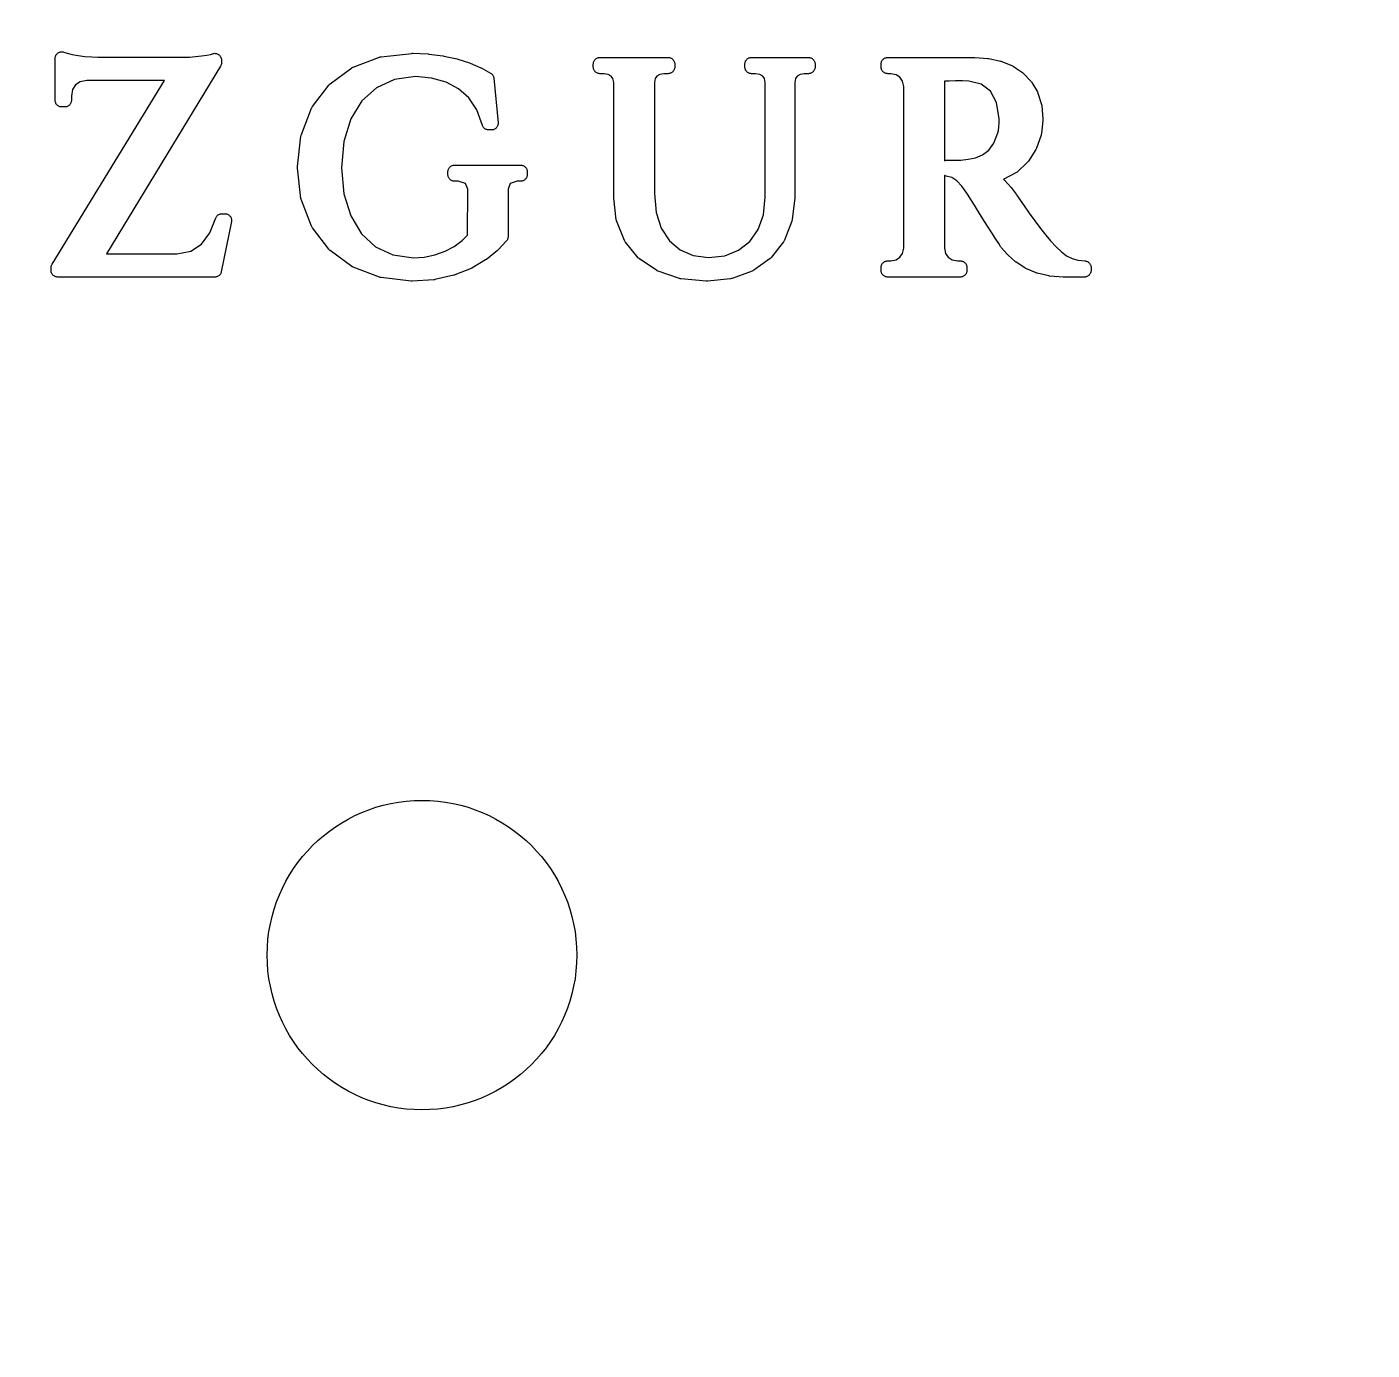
# Model space of a CAD drawing. Header units: millimetres. Extents: x -14.2 to 14.2, y -14.2 to 14.2.
# Drawn here: x -2.68 to 6.44, y -2.68 to 6.3 of the extents above; entities that cross this region are included whole.
import ezdxf

# ---------------------------------------------------------------- set-up
doc = ezdxf.new("R2010")
doc.units = ezdxf.units.MM
doc.layers.add('ALTIN', color=2, linetype='Continuous')
doc.layers.add('KESIM', color=1, linetype='Continuous')

msp = doc.modelspace()

# ---------------------------------------------------------------- linework, layer by layer
at = {"layer": 'ALTIN'}
for points in [[(-2.4997, 4.6102), (-2.5029, 4.6132), (-2.5059, 4.6165), (-2.5085, 4.62), (-2.5108, 4.6238), (-2.5127, 4.6278), (-2.5142, 4.6319), (-2.5153, 4.6362), (-2.5159, 4.6406), (-2.5161, 4.645), (-2.5161, 4.6631), (-2.5159, 4.6672), (-2.5154, 4.6713), (-2.5144, 4.6753), (-2.5132, 4.6792), (-2.5115, 4.683), (-2.5095, 4.6866), (-1.7473, 5.9341), (-2.2725, 5.9341), (-2.3177, 5.9249), (-2.3495, 5.9036), (-2.3701, 5.8723), (-2.378, 5.827), (-2.378, 5.7991), (-2.3782, 5.7947), (-2.3789, 5.7903), (-2.3799, 5.786), (-2.3814, 5.7818), (-2.3833, 5.7779), (-2.3856, 5.7741), (-2.3882, 5.7705), (-2.3912, 5.7672), (-2.3945, 5.7643), (-2.398, 5.7616), (-2.4018, 5.7594), (-2.4058, 5.7575), (-2.4099, 5.756), (-2.4142, 5.7549), (-2.4186, 5.7543), (-2.423, 5.7541), (-2.443, 5.7541), (-2.4474, 5.7543), (-2.4518, 5.7549), (-2.4561, 5.756), (-2.4602, 5.7575), (-2.4642, 5.7594), (-2.468, 5.7616), (-2.4715, 5.7643), (-2.4748, 5.7672), (-2.4778, 5.7705), (-2.4804, 5.7741), (-2.4827, 5.7779), (-2.4846, 5.7818), (-2.4861, 5.786), (-2.4871, 5.7903), (-2.4878, 5.7947), (-2.488, 5.7991), (-2.488, 6.0831), (-2.4878, 6.0876), (-2.4871, 6.092), (-2.486, 6.0963), (-2.4845, 6.1005), (-2.4826, 6.1045), (-2.4803, 6.1083), (-2.4776, 6.1119), (-2.4746, 6.1152), (-2.4713, 6.1181), (-2.4677, 6.1208), (-2.4638, 6.123), (-2.4598, 6.1249), (-2.4556, 6.1263), (-2.4512, 6.1274), (-2.4468, 6.128), (-2.4424, 6.1281), (-2.4379, 6.1278), (-2.4335, 6.1271), (-2.4292, 6.126), (-2.4059, 6.1184), (-2.3733, 6.111), (-2.3319, 6.1039), (-2.2859, 6.0975), (-2.2403, 6.0933), (-2.1985, 6.0919), (-1.6176, 6.0919), (-1.5779, 6.0929), (-1.536, 6.0958), (-1.4952, 6.1001), (-1.4599, 6.1053), (-1.4349, 6.1104), (-1.42, 6.1156), (-1.4157, 6.1169), (-1.4113, 6.1177), (-1.4068, 6.1181), (-1.4023, 6.118), (-1.3978, 6.1175), (-1.3934, 6.1165), (-1.3891, 6.1151), (-1.3849, 6.1133), (-1.381, 6.1111), (-1.3773, 6.1085), (-1.3739, 6.1055), (-1.3708, 6.1022), (-1.3681, 6.0986), (-1.3657, 6.0948), (-1.3638, 6.0907), (-1.3622, 6.0865), (-1.3611, 6.0821), (-1.3604, 6.0776), (-1.3602, 6.0731), (-1.3602, 6.055), (-1.3604, 6.0509), (-1.3609, 6.0469), (-1.3619, 6.0429), (-1.3631, 6.039), (-1.3648, 6.0352), (-1.3667, 6.0317), (-2.1398, 4.7581), (-1.6632, 4.7581), (-1.5685, 4.775), (-1.4956, 4.8232), (-1.4386, 4.8992), (-1.399, 5.0013), (-1.3972, 5.0054), (-1.3949, 5.0093), (-1.3923, 5.0129), (-1.3894, 5.0163), (-1.3861, 5.0194), (-1.3825, 5.0221), (-1.3787, 5.0245), (-1.3746, 5.0264), (-1.3704, 5.028), (-1.366, 5.0291), (-1.3616, 5.0298), (-1.3571, 5.03), (-1.3371, 5.03), (-1.3326, 5.0298), (-1.3283, 5.0291), (-1.324, 5.0281), (-1.3198, 5.0266), (-1.3158, 5.0247), (-1.312, 5.0224), (-1.3085, 5.0198), (-1.3052, 5.0168), (-1.3023, 5.0135), (-1.2996, 5.01), (-1.2974, 5.0062), (-1.2955, 5.0022), (-1.294, 4.998), (-1.2929, 4.9937), (-1.2923, 4.9894), (-1.2921, 4.9849), (-1.2923, 4.9805), (-1.2929, 4.9762), (-1.3611, 4.6362), (-1.3621, 4.6319), (-1.3636, 4.6277), (-1.3655, 4.6237), (-1.3678, 4.62), (-1.3704, 4.6164), (-1.3734, 4.6132), (-1.3767, 4.6102), (-1.3802, 4.6076), (-1.384, 4.6053), (-1.388, 4.6034), (-1.3921, 4.6019), (-1.3964, 4.6009), (-1.4008, 4.6002), (-1.4052, 4.6), (-2.4711, 4.6), (-2.4755, 4.6002), (-2.4799, 4.6009), (-2.4842, 4.6019), (-2.4883, 4.6034), (-2.4923, 4.6053), (-2.4961, 4.6076)], [(0.5792, 4.8547), (0.5772, 4.8511), (0.5748, 4.8476), (0.572, 4.8444), (0.5163, 4.7844), (0.5116, 4.7799), (0.437, 4.7199), (0.4317, 4.7163), (0.3391, 4.6615), (0.3361, 4.6599), (0.333, 4.6585), (0.2227, 4.6142), (0.2194, 4.613), (0.216, 4.6121), (0.0877, 4.5828), (0.0842, 4.5821), (0.0806, 4.5817), (-0.0661, 4.572), (-0.0702, 4.5719), (-0.0744, 4.5722), (-0.2776, 4.5963), (-0.2812, 4.5969), (-0.2848, 4.5978), (-0.2884, 4.599), (-0.4661, 4.667), (-0.4698, 4.6687), (-0.4733, 4.6706), (-0.4767, 4.6728), (-0.6235, 4.781), (-0.6268, 4.7837), (-0.6298, 4.7867), (-0.6326, 4.79), (-0.743, 4.9346), (-0.7454, 4.938), (-0.7474, 4.9417), (-0.7491, 4.9456), (-0.818, 5.1229), (-0.8193, 5.1266), (-0.8202, 5.1304), (-0.8208, 5.1342), (-0.8438, 5.34), (-0.8441, 5.345), (-0.8438, 5.35), (-0.8208, 5.556), (-0.8202, 5.5598), (-0.8193, 5.5636), (-0.8181, 5.5673), (-0.7492, 5.7453), (-0.7475, 5.7491), (-0.7454, 5.7528), (-0.743, 5.7563), (-0.6327, 5.9018), (-0.6299, 5.9051), (-0.6269, 5.9081), (-0.6235, 5.9108), (-0.4767, 6.0193), (-0.4733, 6.0216), (-0.4697, 6.0236), (-0.4659, 6.0252), (-0.2871, 6.0927), (-0.2836, 6.0939), (-0.2799, 6.0948), (-0.2761, 6.0954), (-0.0699, 6.1179), (-0.0665, 6.1181), (-0.0632, 6.1181), (0.0428, 6.1138), (0.0468, 6.1134), (0.1446, 6.1006), (0.1485, 6.0999), (0.2381, 6.0799), (0.2421, 6.0788), (0.3226, 6.0528), (0.3265, 6.0513), (0.3982, 6.0206), (0.402, 6.0187), (0.4644, 5.9845), (0.4682, 5.9822), (0.4717, 5.9795), (0.4749, 5.9765), (0.4778, 5.9733), (0.4804, 5.9697), (0.4827, 5.9659), (0.4845, 5.9619), (0.486, 5.9578), (0.487, 5.9535), (0.4876, 5.9492), (0.5157, 5.6473), (0.5159, 5.6429), (0.5157, 5.6385), (0.515, 5.6342), (0.5139, 5.6299), (0.5124, 5.6258), (0.5106, 5.6218), (0.5083, 5.618), (0.5056, 5.6145), (0.5027, 5.6112), (0.4994, 5.6083), (0.4959, 5.6057), (0.4921, 5.6034), (0.4881, 5.6015), (0.484, 5.6001), (0.4797, 5.599), (0.4753, 5.5983), (0.4709, 5.5981), (0.4528, 5.5981), (0.4483, 5.5984), (0.4437, 5.5991), (0.4393, 5.6002), (0.435, 5.6018), (0.4309, 5.6038), (0.4271, 5.6062), (0.4235, 5.609), (0.4202, 5.6122), (0.4172, 5.6156), (0.4146, 5.6194), (0.4124, 5.6234), (0.4106, 5.6276), (0.371, 5.7351), (0.3167, 5.8161), (0.2473, 5.8781), (0.1631, 5.923), (0.0652, 5.9505), (-0.0439, 5.9598), (-0.1876, 5.9407), (-0.309, 5.8848), (-0.4081, 5.7951), (-0.4827, 5.6732), (-0.5298, 5.521), (-0.5458, 5.341), (-0.5301, 5.1657), (-0.4836, 5.0154), (-0.4105, 4.8944), (-0.3145, 4.8056), (-0.1972, 4.7502), (-0.0574, 4.7302), (0.0154, 4.7352), (0.0874, 4.7503), (0.1561, 4.7749), (0.219, 4.8074), (0.2733, 4.8473), (0.3079, 4.8846), (0.3099, 5.1969), (0.2953, 5.2356), (0.2463, 5.25), (0.2209, 5.25), (0.2165, 5.2502), (0.2122, 5.2509), (0.2079, 5.2519), (0.2037, 5.2534), (0.1997, 5.2553), (0.1959, 5.2576), (0.1924, 5.2602), (0.1891, 5.2632), (0.1862, 5.2665), (0.1835, 5.27), (0.1813, 5.2738), (0.1794, 5.2778), (0.1779, 5.2819), (0.1768, 5.2862), (0.1762, 5.2906), (0.1759, 5.295), (0.1759, 5.315), (0.1762, 5.3194), (0.1768, 5.3238), (0.1779, 5.3281), (0.1794, 5.3322), (0.1813, 5.3362), (0.1835, 5.34), (0.1862, 5.3435), (0.1891, 5.3468), (0.1924, 5.3498), (0.1959, 5.3524), (0.1997, 5.3547), (0.2037, 5.3566), (0.2079, 5.3581), (0.2122, 5.3591), (0.2165, 5.3598), (0.2209, 5.36), (0.6691, 5.36), (0.6735, 5.3598), (0.6778, 5.3591), (0.6821, 5.3581), (0.6863, 5.3566), (0.6903, 5.3547), (0.6941, 5.3524), (0.6976, 5.3498), (0.7009, 5.3468), (0.7038, 5.3435), (0.7065, 5.34), (0.7087, 5.3362), (0.7106, 5.3322), (0.7121, 5.3281), (0.7132, 5.3238), (0.7138, 5.3194), (0.7141, 5.315), (0.7141, 5.295), (0.7138, 5.2906), (0.7132, 5.2862), (0.7121, 5.2819), (0.7106, 5.2778), (0.7087, 5.2738), (0.7065, 5.27), (0.7038, 5.2665), (0.7009, 5.2632), (0.6976, 5.2602), (0.6941, 5.2576), (0.6903, 5.2553), (0.6863, 5.2534), (0.6821, 5.2519), (0.6778, 5.2509), (0.6735, 5.2502), (0.6691, 5.25), (0.6455, 5.25), (0.5971, 5.2359), (0.5841, 5.1976), (0.5841, 4.875), (0.5839, 4.8708), (0.5833, 4.8666), (0.5823, 4.8625), (0.5809, 4.8586)], [(2.0539, 4.7449), (2.1475, 4.7822), (2.2232, 4.8418), (2.2799, 4.9219), (2.3158, 5.0217), (2.3283, 5.1414), (2.3283, 5.9206), (2.3233, 5.9465), (2.311, 5.9632), (2.2916, 5.9751), (2.2632, 5.98), (2.2352, 5.98), (2.2308, 5.9802), (2.2264, 5.9809), (2.2221, 5.9819), (2.218, 5.9834), (2.214, 5.9853), (2.2102, 5.9876), (2.2066, 5.9902), (2.2034, 5.9932), (2.2004, 5.9965), (2.1978, 6), (2.1955, 6.0038), (2.1936, 6.0078), (2.1921, 6.0119), (2.1911, 6.0162), (2.1904, 6.0206), (2.1902, 6.025), (2.1902, 6.045), (2.1904, 6.0494), (2.1911, 6.0538), (2.1921, 6.0581), (2.1936, 6.0622), (2.1955, 6.0662), (2.1978, 6.07), (2.2004, 6.0735), (2.2034, 6.0768), (2.2066, 6.0798), (2.2102, 6.0824), (2.214, 6.0847), (2.218, 6.0866), (2.2221, 6.0881), (2.2264, 6.0891), (2.2308, 6.0898), (2.2352, 6.09), (2.6211, 6.09), (2.6255, 6.0898), (2.6299, 6.0891), (2.6342, 6.0881), (2.6383, 6.0866), (2.6423, 6.0847), (2.6461, 6.0824), (2.6497, 6.0798), (2.6529, 6.0768), (2.6559, 6.0735), (2.6585, 6.07), (2.6608, 6.0662), (2.6627, 6.0622), (2.6642, 6.0581), (2.6653, 6.0538), (2.6659, 6.0494), (2.6661, 6.045), (2.6661, 6.025), (2.6659, 6.0206), (2.6653, 6.0162), (2.6642, 6.0119), (2.6627, 6.0078), (2.6608, 6.0038), (2.6585, 6), (2.6559, 5.9965), (2.6529, 5.9932), (2.6497, 5.9902), (2.6461, 5.9876), (2.6423, 5.9853), (2.6383, 5.9834), (2.6342, 5.9819), (2.6299, 5.9809), (2.6255, 5.9802), (2.6211, 5.98), (2.5931, 5.98), (2.5647, 5.9751), (2.5454, 5.9632), (2.5333, 5.9466), (2.5283, 5.9207), (2.5283, 5.1431), (2.528, 5.1381), (2.5112, 4.9899), (2.5106, 4.9861), (2.5097, 4.9822), (2.5084, 4.9785), (2.458, 4.8504), (2.4563, 4.8465), (2.4541, 4.8428), (2.4517, 4.8393), (2.3703, 4.7344), (2.3675, 4.7311), (2.3643, 4.7281), (2.3609, 4.7254), (2.2505, 4.6462), (2.247, 4.644), (2.2434, 4.6421), (2.2396, 4.6405), (2.1039, 4.5911), (2.0986, 4.5895), (2.0932, 4.5886), (1.9358, 4.5721), (1.9313, 4.5719), (1.9268, 4.5721), (1.7574, 4.5883), (1.7523, 4.5891), (1.7473, 4.5905), (1.6027, 4.6392), (1.599, 4.6407), (1.5954, 4.6425), (1.592, 4.6445), (1.4755, 4.7228), (1.472, 4.7255), (1.4687, 4.7284), (1.4658, 4.7317), (1.3803, 4.8366), (1.3777, 4.8401), (1.3754, 4.8439), (1.3736, 4.8479), (1.3211, 4.976), (1.3197, 4.9798), (1.3187, 4.9837), (1.318, 4.9878), (1.3005, 5.1357), (1.3002, 5.1409), (1.3002, 5.9207), (1.2952, 5.9466), (1.2831, 5.9632), (1.2638, 5.9751), (1.2354, 5.98), (1.2071, 5.98), (1.2027, 5.9802), (1.1983, 5.9809), (1.194, 5.9819), (1.1898, 5.9834), (1.1858, 5.9853), (1.1821, 5.9876), (1.1785, 5.9902), (1.1752, 5.9932), (1.1723, 5.9965), (1.1696, 6), (1.1674, 6.0038), (1.1655, 6.0078), (1.164, 6.0119), (1.1629, 6.0162), (1.1623, 6.0206), (1.1621, 6.025), (1.1621, 6.045), (1.1623, 6.0494), (1.1629, 6.0538), (1.164, 6.0581), (1.1655, 6.0622), (1.1674, 6.0662), (1.1696, 6.07), (1.1723, 6.0735), (1.1752, 6.0768), (1.1785, 6.0798), (1.1821, 6.0824), (1.1858, 6.0847), (1.1898, 6.0866), (1.194, 6.0881), (1.1983, 6.0891), (1.2027, 6.0898), (1.2071, 6.09), (1.6692, 6.09), (1.6737, 6.0898), (1.678, 6.0891), (1.6823, 6.0881), (1.6865, 6.0866), (1.6905, 6.0847), (1.6943, 6.0824), (1.6978, 6.0798), (1.7011, 6.0768), (1.704, 6.0735), (1.7067, 6.07), (1.7089, 6.0662), (1.7108, 6.0622), (1.7123, 6.0581), (1.7134, 6.0538), (1.714, 6.0494), (1.7142, 6.045), (1.7142, 6.025), (1.714, 6.0206), (1.7134, 6.0162), (1.7123, 6.0119), (1.7108, 6.0078), (1.7089, 6.0038), (1.7067, 6), (1.704, 5.9965), (1.7011, 5.9932), (1.6978, 5.9902), (1.6943, 5.9876), (1.6905, 5.9853), (1.6865, 5.9834), (1.6823, 5.9819), (1.678, 5.9809), (1.6737, 5.9802), (1.6692, 5.98), (1.6409, 5.98), (1.6126, 5.9751), (1.5932, 5.9632), (1.5811, 5.9466), (1.5761, 5.9207), (1.5761, 5.1671), (1.5882, 5.0391), (1.623, 4.9323), (1.678, 4.847), (1.7504, 4.7844), (1.8391, 4.7455), (1.9436, 4.7322)], [(3.1341, 4.6076), (3.1306, 4.6102), (3.1273, 4.6132), (3.1243, 4.6165), (3.1217, 4.62), (3.1194, 4.6238), (3.1176, 4.6278), (3.1161, 4.6319), (3.115, 4.6362), (3.1143, 4.6406), (3.1141, 4.645), (3.1141, 4.665), (3.1143, 4.6694), (3.115, 4.6738), (3.1161, 4.6781), (3.1176, 4.6822), (3.1194, 4.6862), (3.1217, 4.69), (3.1243, 4.6935), (3.1273, 4.6968), (3.1306, 4.6998), (3.1341, 4.7024), (3.1379, 4.7047), (3.1419, 4.7066), (3.1461, 4.7081), (3.1503, 4.7091), (3.1547, 4.7098), (3.1591, 4.71), (3.1808, 4.71), (3.2158, 4.7167), (3.2419, 4.7344), (3.2603, 4.7611), (3.2682, 4.7959), (3.2682, 5.8941), (3.2604, 5.9287), (3.2419, 5.9554), (3.2157, 5.9733), (3.1808, 5.98), (3.1591, 5.98), (3.1547, 5.9802), (3.1503, 5.9809), (3.1461, 5.9819), (3.1419, 5.9834), (3.1379, 5.9853), (3.1341, 5.9876), (3.1306, 5.9902), (3.1273, 5.9932), (3.1243, 5.9965), (3.1217, 6), (3.1194, 6.0038), (3.1176, 6.0078), (3.1161, 6.0119), (3.115, 6.0162), (3.1143, 6.0206), (3.1141, 6.025), (3.1141, 6.045), (3.1143, 6.0494), (3.115, 6.0538), (3.1161, 6.0581), (3.1176, 6.0622), (3.1194, 6.0662), (3.1217, 6.07), (3.1243, 6.0735), (3.1273, 6.0768), (3.1306, 6.0798), (3.1341, 6.0824), (3.1379, 6.0847), (3.1419, 6.0866), (3.1461, 6.0881), (3.1503, 6.0891), (3.1547, 6.0898), (3.1591, 6.09), (3.7472, 6.09), (3.7504, 6.0899), (3.8373, 6.0839), (3.8407, 6.0835), (3.844, 6.0829), (3.9249, 6.0649), (3.9286, 6.0639), (3.9322, 6.0626), (4.0045, 6.0328), (4.0087, 6.0308), (4.0126, 6.0284), (4.0734, 5.9873), (4.0774, 5.9842), (4.0811, 5.9807), (4.1303, 5.9281), (4.1335, 5.9243), (4.1362, 5.9201), (4.1739, 5.8559), (4.1762, 5.8514), (4.178, 5.8467), (4.2021, 5.7707), (4.2033, 5.766), (4.204, 5.7612), (4.2121, 5.6732), (4.2122, 5.6685), (4.2119, 5.6639), (4.2014, 5.573), (4.2005, 5.5679), (4.1991, 5.563), (4.1674, 5.4748), (4.1655, 5.4702), (4.1631, 5.4659), (4.1129, 5.3867), (4.1097, 5.3823), (4.106, 5.3783), (4.0393, 5.3144), (4.0361, 5.3116), (4.0327, 5.3092), (4.0291, 5.307), (3.9473, 5.2641), (3.9444, 5.2627), (3.9487, 5.2589), (3.9525, 5.2551), (3.9936, 5.2097), (3.9956, 5.2073), (4.0305, 5.1628), (4.0337, 5.1581), (4.0393, 5.1487), (4.0571, 5.1224), (4.085, 5.0826), (4.1194, 5.0341), (4.1575, 4.9818), (4.1959, 4.93), (4.2319, 4.8836), (4.2631, 4.8464), (4.301, 4.8043), (4.3369, 4.7707), (4.3724, 4.745), (4.4092, 4.726), (4.4485, 4.7142), (4.4972, 4.7098), (4.5016, 4.7092), (4.5059, 4.7082), (4.5101, 4.7067), (4.5141, 4.7048), (4.518, 4.7026), (4.5216, 4.6999), (4.5249, 4.697), (4.5279, 4.6937), (4.5305, 4.6901), (4.5328, 4.6863), (4.5347, 4.6823), (4.5362, 4.6781), (4.5373, 4.6738), (4.538, 4.6694), (4.5382, 4.665), (4.5382, 4.645), (4.538, 4.6406), (4.5373, 4.6362), (4.5362, 4.6319), (4.5348, 4.6278), (4.5329, 4.6238), (4.5306, 4.62), (4.528, 4.6165), (4.525, 4.6132), (4.5217, 4.6102), (4.5182, 4.6076), (4.5144, 4.6053), (4.5104, 4.6034), (4.5063, 4.6019), (4.502, 4.6009), (4.4976, 4.6002), (4.4932, 4.6), (4.3532, 4.6), (4.3501, 4.6001), (4.2596, 4.6064), (4.256, 4.6068), (4.2524, 4.6075), (4.1729, 4.6262), (4.1691, 4.6272), (4.1655, 4.6286), (4.0965, 4.6581), (4.093, 4.6597), (4.0896, 4.6617), (4.0306, 4.7001), (4.0277, 4.7021), (4.025, 4.7043), (3.975, 4.7492), (3.9711, 4.7532), (3.9292, 4.8015), (3.9269, 4.8043), (3.9249, 4.8073), (3.9128, 4.8268), (3.8924, 4.8582), (3.8923, 4.8583), (3.8658, 4.8992), (3.8656, 4.8995), (3.8361, 4.9459), (3.836, 4.946), (3.8053, 4.9948), (3.8053, 4.9948), (3.7751, 5.0429), (3.775, 5.043), (3.747, 5.0878), (3.7229, 5.126), (3.7228, 5.1262), (3.7049, 5.155), (3.7047, 5.1553), (3.6957, 5.1701), (3.6623, 5.2165), (3.6276, 5.2534), (3.5946, 5.2758), (3.5547, 5.2853), (3.5505, 5.2865), (3.5465, 5.2881), (3.5441, 5.2893), (3.5441, 4.7953), (3.5509, 4.7606), (3.569, 4.7346), (3.5959, 4.7167), (3.6315, 4.71), (3.651, 4.71), (3.6554, 4.7098), (3.6598, 4.7091), (3.6641, 4.7081), (3.6682, 4.7066), (3.6722, 4.7047), (3.676, 4.7024), (3.6795, 4.6998), (3.6828, 4.6968), (3.6858, 4.6935), (3.6884, 4.69), (3.6907, 4.6862), (3.6926, 4.6822), (3.6941, 4.6781), (3.6951, 4.6738), (3.6958, 4.6694), (3.696, 4.665), (3.696, 4.645), (3.6958, 4.6406), (3.6951, 4.6362), (3.6941, 4.6319), (3.6926, 4.6278), (3.6907, 4.6238), (3.6884, 4.62), (3.6858, 4.6165), (3.6828, 4.6132), (3.6795, 4.6102), (3.676, 4.6076), (3.6722, 4.6053), (3.6682, 4.6034), (3.6641, 4.6019), (3.6598, 4.6009), (3.6554, 4.6002), (3.651, 4.6), (3.1591, 4.6), (3.1547, 4.6002), (3.1503, 4.6009), (3.1461, 4.6019), (3.1419, 4.6034), (3.1379, 4.6053)], [(3.5667, 5.394), (3.5751, 5.3937), (3.5755, 5.3937), (3.5953, 5.3928), (3.6225, 5.3927), (3.6541, 5.394), (3.7039, 5.399), (3.7546, 5.41), (3.8021, 5.4299), (3.8439, 5.4612), (3.8791, 5.508), (3.906, 5.5782), (3.9099, 5.5955), (3.9131, 5.6193), (3.9147, 5.6464), (3.9142, 5.6731), (3.8976, 5.7851), (3.8552, 5.8618), (3.7933, 5.9091), (3.7088, 5.9284), (3.6668, 5.9307), (3.6194, 5.9309), (3.5733, 5.9302), (3.5729, 5.9302), (3.5441, 5.9301), (3.5441, 5.3889), (3.5449, 5.3893), (3.549, 5.3911), (3.5533, 5.3925), (3.5577, 5.3935), (3.5622, 5.394)]]:
    msp.add_lwpolyline(points, close=True, dxfattribs=at)
at = {"layer": 'KESIM'}
for radius in [14.25, 1.05]:
    msp.add_circle((0, 0), radius, dxfattribs=at)

doc.saveas('drawing.dxf')
